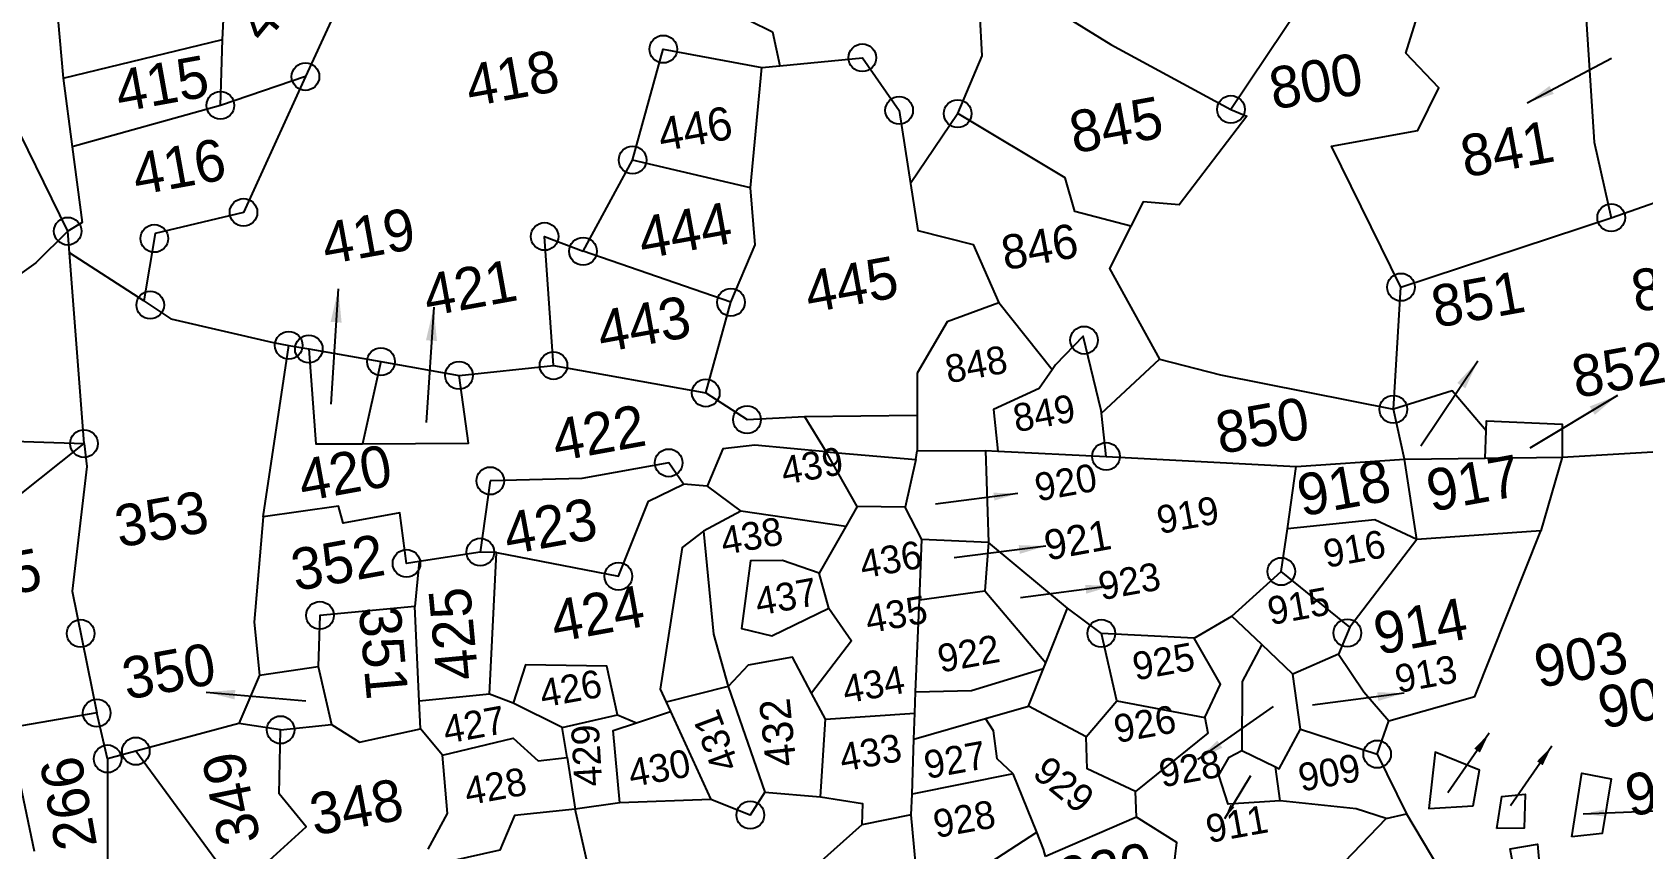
# Model space of a CAD drawing. Header units: metres. Extents: x 305247 to 307238, y 1940283 to 1944620.
# Drawn here: x 306215.1 to 306556.6, y 1942155.4 to 1942328.5 of the extents above; entities that cross this region are included whole.
import ezdxf

# ---------------------------------------------------------------- set-up
doc = ezdxf.new("R2010")
doc.units = ezdxf.units.M
doc.header["$MEASUREMENT"] = 0
for name, color, linetype in [('POLY_PARCEL', 6, 'Continuous'), ('SYM_ARROW', 1, 'Continuous'), ('SYM_STONE', 1, 'Continuous'), ('TEXT_PARCEL', 7, 'Continuous')]:
    doc.layers.add(name, color=color, linetype=linetype)
doc.styles.get("Standard").update_dxf_attribs({"font": 'simplex.shx'})
doc.styles.add('TEXT_MAP', font='KRDEV050.TTF')
doc.dimstyles.get("Standard").update_dxf_attribs({"dimtxt": 0.18, "dimasz": 0.18, "dimexe": 0.18, "dimexo": 0.0625, "dimgap": 0.09, "dimtad": 0, "dimtih": 1, "dimtoh": 1, "dimdec": 4, "dimzin": 0, "dimdsep": 46, "dimtxsty": 'Standard', "dimcen": 0.09, "dimadec": 0, "dimazin": 0, "dimtfac": 1, "dimtdec": 4, "dimtofl": 0, "dimtmove": 0, "dimatfit": 3, "dimfxl": 1, "dimtolj": 1, "dimtzin": 0, "dimarcsym": 0})

# ---------------------------------------------------------------- blocks, each defined once
blk = doc.blocks.new('STONE')
blk.add_circle((0, 0), 0.851)
blk = doc.blocks.new('TEXTARROW')
blk.add_leader([(0.04, -0.01), (8.68, -0.01)], dimstyle='Standard', override={"dimtxt": 2.5, "dimasz": 2.5, "dimexe": 1.25, "dimexo": 0.625, "dimgap": 0.625, "dimtad": 1, "dimtih": 0, "dimtoh": 0, "dimzin": 8, "dimcen": 2.5, "dimtofl": 1})
blk = doc.blocks.new('456')
at = {"layer": 'POLY_PARCEL'}
for points in [[(306192.27, 1942481.05), (306177.65, 1942482.78), (306176.21, 1942467.05)], [(306213.69, 1942483.32), (306216.75, 1942480.26), (306204.09, 1942462.19)], [(306173.56, 1942449.39), (306168.98, 1942465.65), (306170.96, 1942482.71)], [(306325.56, 1942415.16), (306320.51, 1942432.82), (306330.77, 1942432.82), (306334.08, 1942437.26), (306330.99, 1942441.92), (306350.57, 1942479.31)], [(306195.32, 1942468.17), (306197.8, 1942478.8)], [(306250.19, 1942473.6), (306246.67, 1942466.55), (306258.68, 1942457.58), (306258.8, 1942453.54)], [(306176.21, 1942467.05), (306195.32, 1942468.17)], [(306193.72, 1942460.66), (306195.32, 1942468.17)], [(306176.21, 1942467.05), (306175.83, 1942459)], [(306204.09, 1942462.19), (306194.14, 1942447.88), (306183.56, 1942447.32), (306180.85, 1942439.82)], [(306204.09, 1942462.19), (306193.72, 1942460.66)], [(306324.75, 1942462.62), (306320.24, 1942449.94), (306309.73, 1942439.12)], [(306364.74, 1942453.48), (306362.94, 1942462.66), (306353.38, 1942450.47), (306350.8, 1942427.8), (306351.16, 1942418.76)], [(306193.72, 1942460.66), (306175.83, 1942459)], [(306175.83, 1942459), (306175.4, 1942450.1), (306173.56, 1942449.39)], [(306239.93, 1942445.79), (306245.77, 1942457.88), (306256.7, 1942453.71)], [(306278.25, 1942444.34), (306282.28, 1942450.45), (306282.9, 1942455.56)], [(306290.62, 1942455.08), (306297.27, 1942449.07), (306309.73, 1942439.12)], [(306252.92, 1942440.15), (306256.7, 1942453.71)], [(306256.7, 1942453.71), (306258.8, 1942453.54)], [(306258.8, 1942453.54), (306268.46, 1942452.74), (306271.59, 1942445.93), (306271.38, 1942437.29)], [(306173.56, 1942449.39), (306169.21, 1942446.42), (306140.82, 1942433.04)], [(306173.3, 1942446.87), (306173.56, 1942449.39)], [(306171, 1942424.66), (306173.3, 1942446.87)], [(306180.85, 1942439.82), (306173.3, 1942446.87)], [(306232.34, 1942436.34), (306239.93, 1942445.79)], [(306252.92, 1942440.15), (306239.93, 1942445.79)], [(306278.25, 1942444.34), (306271.38, 1942437.29)], [(306295.8, 1942427.79), (306289.65, 1942430.64), (306289.26, 1942434.74), (306278.25, 1942444.34)], [(306180.85, 1942439.82), (306183.56, 1942437.18), (306194.83, 1942432.31), (306196.57, 1942431.67)], [(306248.27, 1942427.4), (306252.26, 1942433.48), (306252.92, 1942440.15)], [(306226.56, 1942423.83), (306228.23, 1942438.84), (306232.34, 1942436.34)], [(306309.73, 1942439.12), (306311.4, 1942438.02), (306301.79, 1942429.25), (306297.72, 1942430.33), (306295.8, 1942427.79)], [(306248.27, 1942427.4), (306232.34, 1942436.34)], [(306271.38, 1942437.29), (306271.24, 1942431.76), (306277.29, 1942428.98), (306279.03, 1942421.75)], [(306140.82, 1942433.04), (306154.89, 1942428.14), (306171, 1942424.66)], [(306190.04, 1942412.51), (306196.57, 1942431.67)], [(306196.57, 1942431.67), (306198.8, 1942430.84)], [(306198.8, 1942430.84), (306197.62, 1942419.78), (306203, 1942418.83)], [(306198.8, 1942430.84), (306206.82, 1942427.88)], [(306206.82, 1942427.88), (306203, 1942418.83)], [(306206.82, 1942427.88), (306215.5, 1942424.67)], [(306243.49, 1942417.51), (306248.27, 1942427.4)], [(306295.8, 1942427.79), (306292.46, 1942423.39), (306296.31, 1942411.91)], [(306147.43, 1942412), (306171, 1942424.66)], [(306171, 1942424.66), (306170.84, 1942421.95), (306166.55, 1942407.96), (306166.85, 1942393.45)], [(306203, 1942418.83), (306215.16, 1942416.68), (306215.5, 1942424.67)], [(306215.5, 1942424.67), (306226.56, 1942423.83)], [(306226.56, 1942423.83), (306243.49, 1942417.51)], [(306279.03, 1942421.75), (306272.7, 1942420.64), (306268.18, 1942415.36), (306267.31, 1942410.55)], [(306283.76, 1942412.95), (306279.03, 1942421.75)], [(306351.16, 1942418.76), (306361.14, 1942420.34)], [(306243.49, 1942417.51), (306247.67, 1942413.58), (306254.35, 1942412.75)], [(306325.56, 1942415.16), (306351.16, 1942418.76)], [(306288.54, 1942406.95), (306288.56, 1942407.26), (306288.02, 1942416.16), (306284.26, 1942413.46), (306283.76, 1942412.95)], [(306322.14, 1942401.29), (306325.56, 1942415.16)], [(306190.04, 1942412.51), (306186.82, 1942400.59), (306186.34, 1942394.4)], [(306207.04, 1942404.13), (306205.55, 1942404.17), (306205.85, 1942410.13), (306199.11, 1942410.13), (306198.93, 1942412.15), (306190.04, 1942412.51)], [(306216.89, 1942411.91), (306214.26, 1942403.93)], [(306239.02, 1942407.5), (306237.77, 1942410.25), (306227.45, 1942410.25), (306216.89, 1942411.91)], [(306254.35, 1942412.75), (306267.31, 1942410.55)], [(306254.35, 1942412.75), (306256.08, 1942408.22)], [(306283.76, 1942412.95), (306281.89, 1942411.06), (306276.2, 1942409.59), (306275.82, 1942404.75)], [(306288.54, 1942406.95), (306296.31, 1942411.91)], [(306296.31, 1942411.91), (306302.99, 1942408.87), (306322.14, 1942401.29)], [(306256.08, 1942408.22), (306248.03, 1942410.48), (306244.27, 1942410.72), (306241.7, 1942406.79)], [(306267.31, 1942410.55), (306266.58, 1942406.46)], [(306216.1, 1942403.53), (306229.63, 1942398.27), (306234.66, 1942406.28), (306239.02, 1942407.5)], [(306241.7, 1942406.79), (306239.02, 1942407.5)], [(306258.53, 1942401.31), (306256.08, 1942408.22)], [(306256.08, 1942408.22), (306266.22, 1942405.48)], [(306241.7, 1942406.79), (306245.04, 1942403.22)], [(306266.22, 1942405.48), (306266.58, 1942406.46)], [(306266.58, 1942406.46), (306274.44, 1942405.07)], [(306288.15, 1942401.87), (306288.54, 1942406.95)], [(306207.04, 1942404.13), (306205.61, 1942399.05)], [(306214.26, 1942403.93), (306207.04, 1942404.13)], [(306216.1, 1942403.53), (306214.26, 1942403.93)], [(306266.22, 1942405.48), (306264.02, 1942400.24)], [(306274.44, 1942405.07), (306272.86, 1942394.44)], [(306274.44, 1942405.07), (306275.82, 1942404.75)], [(306275.82, 1942404.75), (306288.15, 1942401.87)], [(306212.36, 1942387.44), (306216.1, 1942403.53)], [(306245.04, 1942403.22), (306240.35, 1942401.68)], [(306256.81, 1942399.26), (306245.04, 1942403.22)], [(306288.15, 1942401.87), (306309.79, 1942396.73)], [(306332.35, 1942396.87), (306329.27, 1942402.17), (306322.14, 1942401.29)], [(306205.61, 1942399.05), (306194.52, 1942400), (306193.26, 1942394.16)], [(306240.35, 1942401.68), (306237.54, 1942400.26), (306232.07, 1942384.43), (306232.48, 1942382.83)], [(306240.35, 1942401.68), (306239.34, 1942389.64), (306239.96, 1942383.34)], [(306258.53, 1942401.31), (306256.81, 1942399.26)], [(306264.02, 1942400.24), (306258.53, 1942401.31)], [(306265.27, 1942396.17), (306264.02, 1942400.24)], [(306322.39, 1942395.34), (306322.14, 1942401.29)], [(306204.13, 1942388.08), (306205.61, 1942399.05)], [(306256.81, 1942399.26), (306252.77, 1942394.44)], [(306252.77, 1942394.44), (306248.79, 1942396.67), (306245.12, 1942397.29), (306242.7, 1942389.72), (306246, 1942388.22), (306253.14, 1942390.21)], [(306307.47, 1942389.77), (306309.79, 1942396.73)], [(306309.79, 1942396.73), (306322.39, 1942395.34)], [(306331.67, 1942393.78), (306332.35, 1942396.87)], [(306332.35, 1942396.87), (306332.61, 1942398.04), (306341.21, 1942396.08), (306340.55, 1942392.29)], [(306186.34, 1942394.4), (306182.94, 1942389.28)], [(306186.34, 1942394.4), (306193.26, 1942394.16)], [(306253.14, 1942390.21), (306252.77, 1942394.44)], [(306263.72, 1942389.29), (306265.27, 1942396.17)], [(306272.86, 1942394.44), (306265.27, 1942396.17)], [(306272.86, 1942394.44), (306271.43, 1942388.97)], [(306280.57, 1942385.25), (306272.86, 1942394.44)], [(306322.11, 1942385.87), (306322.39, 1942395.34)], [(306322.39, 1942395.34), (306331.67, 1942393.78)], [(306156.79, 1942378.83), (306156.46, 1942391.19), (306155.65, 1942393.55)], [(306166.85, 1942393.45), (306155.65, 1942393.55)], [(306167.13, 1942387.96), (306166.85, 1942393.45)], [(306193.26, 1942394.16), (306193.56, 1942387.25)], [(306331.67, 1942393.78), (306340.55, 1942392.29)], [(306340.55, 1942392.29), (306336.53, 1942384.25)], [(306340.55, 1942392.29), (306374.05, 1942388.2)], [(306182.94, 1942389.28), (306170.54, 1942388.25)], [(306187.61, 1942387.68), (306182.94, 1942389.28)], [(306226.63, 1942382.39), (306226.42, 1942388.19), (306217.11, 1942390.02), (306214.9, 1942385.89)], [(306253.14, 1942390.21), (306255.07, 1942385.99), (306249.39, 1942380.83)], [(306261.35, 1942378.79), (306263.72, 1942389.29)], [(306263.72, 1942389.29), (306271.43, 1942388.97)], [(306271.43, 1942388.97), (306276.93, 1942379.43)], [(306305.88, 1942385), (306307.47, 1942389.77)], [(306322.11, 1942385.87), (306317.69, 1942388.97), (306307.47, 1942389.77)], [(306167.13, 1942387.96), (306163.79, 1942369.5)], [(306170.54, 1942388.25), (306167.13, 1942387.96)], [(306178.4, 1942372.13), (306170.54, 1942388.25)], [(306178.4, 1942372.13), (306183.64, 1942372.95), (306188.52, 1942375.99), (306186.13, 1942380.36), (306187.61, 1942387.68)], [(306187.61, 1942387.68), (306193.56, 1942387.25)], [(306193.56, 1942387.25), (306196.41, 1942384.63), (306203.7, 1942384.87)], [(306203.7, 1942384.87), (306204.13, 1942388.08)], [(306212.36, 1942387.44), (306204.13, 1942388.08)], [(306214.9, 1942385.89), (306212.36, 1942387.44)], [(306220.01, 1942382.09), (306214.9, 1942385.89)], [(306249.39, 1942380.83), (306247.94, 1942385.37), (306242.7, 1942385.37), (306239.96, 1942383.34)], [(306276.93, 1942379.43), (306280.57, 1942385.25)], [(306283.92, 1942381.64), (306280.57, 1942385.25)], [(306299.28, 1942380.9), (306305.88, 1942385)], [(306312.59, 1942377.17), (306305.88, 1942385)], [(306322.11, 1942385.87), (306312.59, 1942377.17)], [(306336.53, 1942384.25), (306322.11, 1942385.87)], [(306205.67, 1942381.38), (306203.7, 1942384.87)], [(306239.96, 1942383.34), (306232.48, 1942382.83)], [(306239.96, 1942383.34), (306241.94, 1942370.44)], [(306315.14, 1942365.62), (306325.53, 1942366.62), (306336.53, 1942384.25)], [(306202.1, 1942370.91), (306205.06, 1942374.57), (306205.67, 1942381.38)], [(306205.67, 1942381.38), (306214.16, 1942381.89), (306216.55, 1942378.74), (306219.96, 1942378.53)], [(306219.96, 1942378.53), (306220.01, 1942382.09)], [(306220.01, 1942382.09), (306226.63, 1942382.39)], [(306226.63, 1942382.39), (306228.66, 1942381.08)], [(306228.66, 1942381.08), (306232.78, 1942381.67)], [(306232.48, 1942382.83), (306232.78, 1942381.67)], [(306232.78, 1942381.67), (306235.58, 1942370.71)], [(306294.5, 1942379.16), (306283.92, 1942381.64)], [(306284.3, 1942373.57), (306283.92, 1942381.64)], [(306225.05, 1942372.23), (306225.81, 1942380.67), (306228.66, 1942381.08)], [(306250.44, 1942377.55), (306249.39, 1942380.83)], [(306276.54, 1942378.81), (306276.93, 1942379.43)], [(306294.5, 1942379.16), (306299.28, 1942380.9)], [(306302.12, 1942377.01), (306299.28, 1942380.9)], [(306219.96, 1942378.53), (306219.81, 1942372.44)], [(306248.23, 1942368.74), (306250.44, 1942377.55)], [(306250.44, 1942377.55), (306260.83, 1942376.38)], [(306260.83, 1942376.38), (306261.35, 1942378.79)], [(306261.35, 1942378.79), (306267.82, 1942377.79), (306276.54, 1942378.81)], [(306274.04, 1942374.81), (306276.54, 1942378.81)], [(306294.06, 1942369.84), (306296.55, 1942373.32), (306294.5, 1942379.16)], [(306260.18, 1942373.4), (306260.83, 1942376.38)], [(306302.12, 1942377.01), (306299.1, 1942373.2), (306297.61, 1942365.25)], [(306305.07, 1942372.95), (306302.12, 1942377.01)], [(306312.59, 1942377.17), (306310.73, 1942374.32)], [(306260.18, 1942373.4), (306268.83, 1942374.28)], [(306268.83, 1942374.28), (306274.04, 1942374.81)], [(306270.87, 1942367.36), (306269.34, 1942369.41), (306269.5, 1942372.7), (306268.83, 1942374.28)], [(306280.01, 1942370.09), (306274.04, 1942374.81)], [(306310.73, 1942374.32), (306305.07, 1942372.95)], [(306310.73, 1942374.32), (306312.84, 1942369.47), (306315.14, 1942365.62)], [(306219.81, 1942372.44), (306212.69, 1942372.95), (306210.3, 1942369.29), (306202.49, 1942368.96)], [(306225.05, 1942372.23), (306219.81, 1942372.44)], [(306220.47, 1942356.79), (306219.81, 1942372.44)], [(306235.58, 1942370.71), (306225.05, 1942372.23)], [(306258.82, 1942367.12), (306260.18, 1942373.4)], [(306280.01, 1942370.09), (306284.3, 1942373.57)], [(306284.3, 1942373.57), (306294.06, 1942369.84)], [(306304.82, 1942366.49), (306305.07, 1942372.95)], [(306241.94, 1942370.44), (306239.8, 1942368.1), (306235.58, 1942370.71)], [(306241.94, 1942370.44), (306248.23, 1942368.74)], [(306284.55, 1942362.77), (306279.45, 1942366.37), (306280.01, 1942370.09)], [(306248.23, 1942368.74), (306252.93, 1942367.08), (306252.42, 1942364.64)], [(306294.06, 1942369.84), (306294.06, 1942367.98), (306284.55, 1942362.77)], [(306258.3, 1942364.75), (306258.82, 1942367.12)], [(306270.87, 1942367.36), (306258.82, 1942367.12)], [(306272.35, 1942360.18), (306270.87, 1942367.36)], [(306301.15, 1942362.67), (306301.52, 1942362.39), (306304.82, 1942366.49)], [(306304.82, 1942366.49), (306313.09, 1942362.02)], [(306252.42, 1942364.64), (306244.1, 1942359.56)], [(306258.3, 1942364.75), (306252.42, 1942364.64)], [(306257.57, 1942356.78), (306258.3, 1942364.75)], [(306300.96, 1942358.67), (306294.91, 1942359.38), (306294.46, 1942362.91), (306296.04, 1942364.77), (306297.61, 1942365.25)], [(306297.61, 1942365.25), (306301.15, 1942362.67)], [(306313.09, 1942362.02), (306315.14, 1942365.62)], [(306284.11, 1942359.79), (306284.55, 1942362.77)], [(306300.96, 1942358.67), (306301.15, 1942362.67)], [(306313.09, 1942362.02), (306315.2, 1942354.57)], [(306257.57, 1942356.78), (306263.78, 1942356.56), (306272.35, 1942360.18)], [(306272.86, 1942357.2), (306272.79, 1942358.05), (306272.35, 1942360.18)], [(306284.11, 1942359.79), (306272.86, 1942357.2)], [(306286.78, 1942351.34), (306288.22, 1942356.06), (306284.11, 1942359.79)], [(306312.78, 1942354.44), (306309.54, 1942356.18), (306300.96, 1942358.67)], [(306315.2, 1942354.57), (306317.79, 1942347.64), (306312.74, 1942346.37), (306308.79, 1942347.77), (306307.12, 1942350.35)], [(306307.12, 1942350.35), (306312.78, 1942354.44)], [(306312.78, 1942354.44), (306315.2, 1942354.57)]]:
    blk.add_lwpolyline(points, dxfattribs=at)
for points in [[(306323.04, 1942354.07), (306324.53, 1942358.05), (306319.81, 1942361.03), (306317.88, 1942354.69)], [(306333.73, 1942348.48), (306336.22, 1942355.56), (306339.46, 1942354.32), (306337.28, 1942348.23)], [(306325.28, 1942350.97), (306326.52, 1942354.57), (306329.26, 1942354.32), (306328.45, 1942350.47)], [(306326.4, 1942345.38), (306326.4, 1942348.36), (306329.63, 1942348.36), (306329.44, 1942346.12)]]:
    blk.add_lwpolyline(points, close=True, dxfattribs=at)
at = {"layer": 'SYM_ARROW'}
for p, xscale, yscale, zscale, rotation in [((306203.47, 1942437.18), 1.56166063116459, 1.56166063116459, 1.56166063116459, 255.9472027975553), ((306343.86, 1942433.7), 1.286440548464395, 1.286440548464395, 1.286440548464395, 17.56921621238111), ((306214.04, 1942433.08), 1.56166063116459, 1.56166063116459, 1.56166063116459, 255.9472027975553), ((306332.89, 1942405.1), 1.38200113130541, 1.38200113130541, 1.38200113130541, 225.8705027077318), ((306277.27, 1942399.44), 1.11930875198258, 1.11930875198258, 1.11930875198258, 177.1411420113943), ((306348.25, 1942398.22), 1.38200113130541, 1.38200113130541, 1.38200113130541, 200.6967346843201), ((306179.79, 1942393.6), 1.354083898126114, 1.354083898126114, 1.354083898126114, 344.6524037583598), ((306279.41, 1942392.82), 1.24952573913943, 1.24952573913943, 1.24952573913943, 177.1411420113943), ((306286.21, 1942386.86), 1.24952573913943, 1.24952573913943, 1.24952573913943, 177.1411420113943), ((306292.33, 1942365.13), 1.249525739139431, 1.249525739139431, 1.249525739139431, 24.79185983832219), ((306317.53, 1942368.45), 1.24952573913943, 1.24952573913943, 1.24952573913943, 177.1411420113943), ((306294.22, 1942357.81), 0.6770419490630569, 0.6770419490630569, 0.6770419490630569, 48.33724327566173), ((306326.42, 1942362.1), 0.981111969588766, 0.981111969588766, 0.981111969588766, 224.9644884415135), ((306333.36, 1942359.33), 0.981111969588766, 0.981111969588766, 0.981111969588766, 224.9644884415135), ((306335.47, 1942350.88), 0.981111969588766, 0.981111969588766, 0.981111969588766, 352.2332129812517)]:
    blk.add_blockref('TEXTARROW', p, dxfattribs=dict(at, xscale=xscale, yscale=yscale, zscale=zscale, rotation=rotation))
at = {"layer": 'SYM_STONE', "xscale": 1.895717457376559, "yscale": 1.895717457376559, "zscale": 1.895717457376559}
for p in [(306193.72, 1942460.66), (306204.09, 1942462.19), (306245.77, 1942457.88), (306268.46, 1942452.74), (306173.56, 1942449.39), (306194.14, 1942447.88), (306183.35, 1942446.75), (306239.93, 1942445.79), (306271.59, 1942445.93), (306278.25, 1942444.34), (306181.49, 1942439.19), (306228.23, 1942438.84), (306309.73, 1942439.12), (306232.34, 1942436.34), (306196.57, 1942431.67), (306198.8, 1942430.84), (306206.82, 1942427.88), (306248.27, 1942427.4), (306171, 1942424.66), (306215.5, 1942424.67), (306226.56, 1942423.83), (306243.49, 1942417.51), (306351.16, 1942418.76), (306288.05, 1942415.68), (306247.67, 1942413.58), (306325.56, 1942415.16), (306216.89, 1942411.91), (306237.77, 1942410.25), (306205.55, 1942404.17), (306166.65, 1942402.92), (306214.26, 1942403.93), (306288.15, 1942401.87), (306322.14, 1942401.29), (306194.52, 1942400), (306229.63, 1942398.27), (306166.85, 1942393.45), (306167.13, 1942387.96), (306170.54, 1942388.25), (306187.61, 1942387.68), (306305.88, 1942385), (306283.92, 1942381.64), (306312.19, 1942376.56), (306239.8, 1942368.1), (306313.09, 1942362.02)]:
    blk.add_blockref('STONE', p, dxfattribs=at)
at = {"layer": 'TEXT_PARCEL', "style": 'TEXT_MAP'}
for s, height, rotation, p in [('417', 4.875, 40.0612, (306200.01, 1942466.67)), ('425', 4.875, 85.0418, (306211.42, 1942389.45)), ('351', 4.875, 264.8006, (306199.13, 1942400.05)), ('266', 4.875, 90, (306164.14, 1942378.21)), ('349', 4.875, 91.0063, (306183.02, 1942375.41)), ('429', 3.25, 83.0404, (306223.41, 1942374.55)), ('431', 3.25, 100.2063, (306239.61, 1942374.01)), ('432', 3.583, 85.5958, (306246.15, 1942372.86)), ('929', 3.25, 310.4204, (306272.89, 1942366.77))]:
    blk.add_text(s, height=height, rotation=rotation, dxfattribs=at).set_placement(p)
for s, height, p in [('415', 4.875, (306182, 1942461.95)), ('418', 4.875, (306222.37, 1942455.27)), ('416', 4.875, (306182.23, 1942452.05)), ('446', 3.886, (306243.43, 1942446.15)), ('419', 4.875, (306202.54, 1942440.14)), ('845', 4.875, (306290.77, 1942437.33)), ('800', 4.875, (306314.63, 1942438.18)), ('444', 4.875, (306239.03, 1942434.18)), ('421', 4.875, (306213.15, 1942432.08)), ('841', 4.875, (306335.2, 1942426.41)), ('443', 4.875, (306232.35, 1942424.28)), ('445', 4.875, (306257.03, 1942424.51)), ('846', 4.011, (306280.41, 1942425.35)), ('353', 4.875, (306172.88, 1942411.96)), ('420', 4.875, (306194.92, 1942413.42)), ('422', 4.875, (306224.91, 1942412.73)), ('848', 3.25, (306271.52, 1942413.55)), ('355', 4.875, (306152.52, 1942408.81)), ('851', 4.875, (306328.7, 1942409.75)), ('853', 4.875, (306352, 1942407.35)), ('849', 3.25, (306278.3, 1942406.52)), ('352', 4.875, (306192.22, 1942403.29)), ('423', 4.875, (306217.39, 1942403.03)), ('439', 3.25, (306250.55, 1942405.32)), ('850', 4.875, (306301.3, 1942399.75)), ('852', 4.875, (306343.38, 1942398.75)), ('438', 3.25, (306242.15, 1942398.51)), ('920', 3.25, (306279.35, 1942398.12)), ('350', 4.875, (306170.55, 1942394.33)), ('424', 4.875, (306220.99, 1942391.99)), ('436', 3.25, (306257.64, 1942392.91)), ('921', 3.499, (306279.23, 1942391.13)), ('919', 3.25, (306292.69, 1942391.83)), ('918', 4.875, (306309.37, 1942390.89)), ('437', 3.25, (306244.84, 1942390.82)), ('917', 4.875, (306324.32, 1942388.73)), ('435', 3.25, (306257.13, 1942386.5)), ('923', 3.25, (306284.6, 1942385.44)), ('426', 3.25, (306218.18, 1942384.77)), ('916', 3.25, (306311.13, 1942384.47)), ('427', 3.25, (306206.32, 1942382.62)), ('922', 3.25, (306264.62, 1942380.48)), ('434', 3.25, (306253.05, 1942378.91)), ('915', 3.25, (306303.52, 1942379.06)), ('348', 4.875, (306189.27, 1942374.83)), ('428', 3.25, (306207.49, 1942375.1)), ('925', 3.25, (306286.85, 1942375.51)), ('914', 4.875, (306315.27, 1942373.4)), ('430', 3.25, (306226.7, 1942373.78)), ('433', 3.25, (306251.28, 1942371.15)), ('927', 3.25, (306260.84, 1942368.55)), ('926', 3.25, (306283.4, 1942368.72)), ('913', 3.25, (306316.74, 1942368.6)), ('903', 4.875, (306333.02, 1942366.25)), ('928', 3.25, (306260.67, 1942361.57)), ('928', 3.25, (306287.67, 1942362.68)), ('902', 4.875, (306339.5, 1942360.24)), ('909', 3.25, (306303.58, 1942359.29)), ('911', 3.25, (306291.89, 1942355.32)), ('930', 4.875, (306274.01, 1942351.86)), ('904', 4.875, (306340.8, 1942349.57))]:
    blk.add_text(s, height=height, dxfattribs=at).set_placement(p)

msp = doc.modelspace()

# ---------------------------------------------------------------- block references
at = {"xscale": 1.815765848211058, "yscale": 1.815765848211058, "zscale": 1.815765848211058, "rotation": 10.28715286487529}
msp.add_blockref('456', (389083.1, -1627330.83), dxfattribs=at)

doc.saveas('drawing.dxf')
